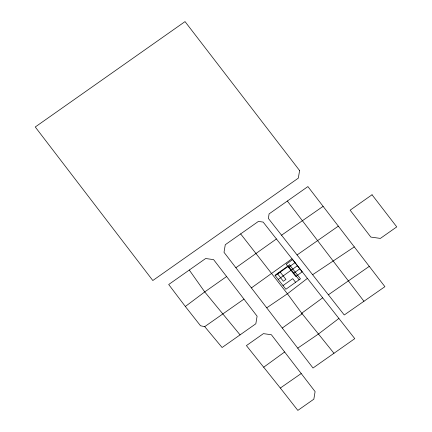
<?xml version="1.0" encoding="UTF-8"?>
<svg xmlns="http://www.w3.org/2000/svg" width="432" height="432" viewBox="0 0 432 432"><rect width="100%" height="100%" fill="white"/><g stroke="black" fill="none" stroke-linecap="round" stroke-linejoin="round"><path stroke-width="0.65" d="M307.406 278.381L287.41 293.782L266.717 307.838L224.008 252.31L225.277 244.717L258.385 221.432L263.153 222.075L354.775 338.645L313.016 368.01L266.717 307.838M338.893 318.454L318.46 334.012L297.734 348.143M185.339 306.477L200.545 325.782L204.725 326.641L222.102 347.517L255.841 323.773L257.099 316.186L213.608 259.632L205.643 258.52L168.696 284.515L185.339 306.477L204.736 291.924L226.606 276.529M322.682 297.815L301.725 313.216L287.41 293.782L240.646 233.896M263.693 367.211L284.645 351.988M251.397 287.912L292.005 258.79M275.281 275.675L288.452 266.231L299.117 279.796M282.269 328.045L302.184 313.789L301.725 313.216L333.979 353.295M288.565 267.3L295.04 262.672M278.235 279.45L297.432 265.734M293.35 273.424L299.824 268.796M283.019 285.574L292.729 278.635L295.601 282.307M235.894 267.754L276.421 238.961M287.345 201.037L307.903 186.581L384.901 286.675L344.255 314.982L268.364 218.43L269.093 213.894L287.345 201.037L363.944 301.266M281.556 235.197L323.109 206.35M204.725 326.641L243.972 299.111M297.076 254.95L338.337 226.13M328.39 294.797L369.274 266.355M280.325 388.039L297.837 410.4L313.837 399.184L315.101 391.592L271.382 334.741L263.417 333.634L246.413 345.6L280.325 388.039L301.212 373.534M354.299 246.899L312.611 274.714M240.068 334.876L204.736 291.924L189.286 270.032M299.592 170.548L298.334 178.13L152.82 280.519L35.246 126.986L185.031 21.6L299.592 170.548M292.648 259.61L286.173 264.238L295.742 276.485L302.216 271.858L292.648 259.61M289.543 264.854L274.968 275.27L285.887 289.246L300.461 278.834L289.543 264.854M280.19 272.074L277.598 273.92L283.338 281.27L285.93 279.418L280.19 272.074M372.033 194.773L350.141 210.179L370.829 237.071L380.376 238.41L396.754 226.892L372.033 194.773"/></g></svg>
